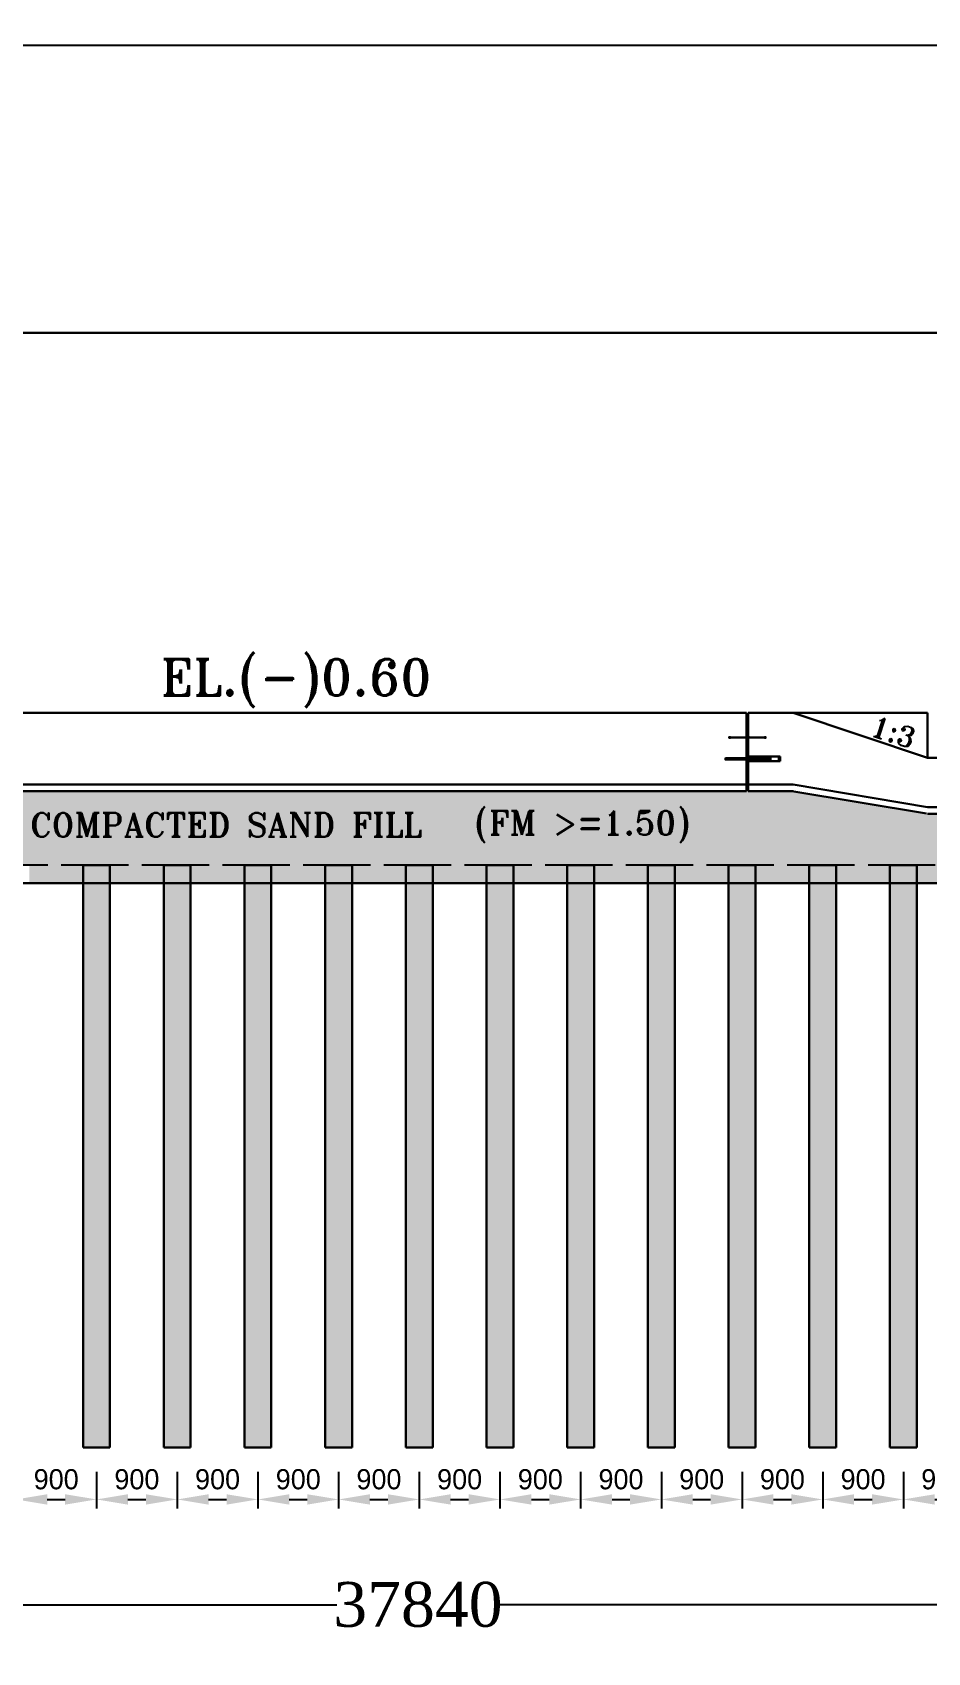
# Model space of a CAD drawing. Extents: x -1206532 to 786809, y -4288605 to 172932.
# Drawn here: x 467986 to 477971, y -4233488 to -4215402 of the extents above; entities that cross this region are included whole.
import ezdxf

# ---------------------------------------------------------------- set-up
doc = ezdxf.new("R2010")
doc.units = 0
doc.header["$LTSCALE"] = 300
doc.header["$MEASUREMENT"] = 0
doc.linetypes.add('DASHED', pattern=[0.75, 0.5, -0.25])
doc.layers.get('0').update_dxf_attribs({"linetype": 'CONTINUOUS'})
doc.layers.get('DEFPOINTS').update_dxf_attribs({"linetype": 'CONTINUOUS'})
doc.layers.add('LINE', color=7, linetype='CONTINUOUS')
doc.layers.add('Other line', color=7, linetype='CONTINUOUS', lineweight=15)
doc.layers.add('Text 20', color=7, linetype='CONTINUOUS', lineweight=15)
doc.styles.add('BIG', font='ROMANT.SHX')
doc.dimstyles.new('3', dxfattribs={"dimtxt": 225, "dimasz": 350, "dimexe": 100, "dimexo": 25, "dimgap": 9, "dimtad": 0, "dimdec": 0, "dimzin": 0, "dimdsep": 46, "dimtxsty": 'Standard', "dimcen": 0, "dimclrd": 5, "dimclre": 6, "dimclrt": 1, "dimadec": 0, "dimazin": 0, "dimtfac": 1, "dimtdec": 0, "dimtofl": 0, "dimtmove": 2, "dimatfit": 3, "dimfxl": 1, "dimtolj": 1, "dimtzin": 0, "dimarcsym": 0})
pattern_1 = [(37.5, (-194796.67, -1238010.54), (-4.724502, 144.5117827), [0, -114, 0, -127.5, 0, -121.875]), (7.5, (-194796.67, -1238010.54), (132.733253, 211.660955), [0, -61.5, 0, -102.75, 0, -39.375]), (327.5, (-194888.92, -1238010.54), (233.5606396, 0.424429), [0, -37.5, 0, -135, 0, -176.25]), (317.5, (-194888.92, -1238010.54), (225.459495, 65.825667), [0, -18.75, 0, -88.5, 0, -101.25])]
pattern_2 = [(37.5, (-193896.67, -1238010.54), (-4.724502, 144.5117827), [0, -114, 0, -127.5, 0, -121.875]), (7.5, (-193896.67, -1238010.54), (132.733253, 211.660955), [0, -61.5, 0, -102.75, 0, -39.375]), (327.5, (-193988.92, -1238010.54), (233.5606396, 0.424429), [0, -37.5, 0, -135, 0, -176.25]), (317.5, (-193988.92, -1238010.54), (225.459495, 65.825667), [0, -18.75, 0, -88.5, 0, -101.25])]
pattern_3 = [(37.5, (-192996.67, -1238010.54), (-4.724502, 144.5117827), [0, -114, 0, -127.5, 0, -121.875]), (7.5, (-192996.67, -1238010.54), (132.733253, 211.660955), [0, -61.5, 0, -102.75, 0, -39.375]), (327.5, (-193088.92, -1238010.54), (233.5606396, 0.424429), [0, -37.5, 0, -135, 0, -176.25]), (317.5, (-193088.92, -1238010.54), (225.459495, 65.825667), [0, -18.75, 0, -88.5, 0, -101.25])]
pattern_4 = [(37.5, (-192096.67, -1238010.54), (-4.724502, 144.5117827), [0, -114, 0, -127.5, 0, -121.875]), (7.5, (-192096.67, -1238010.54), (132.733253, 211.660955), [0, -61.5, 0, -102.75, 0, -39.375]), (327.5, (-192188.92, -1238010.54), (233.5606396, 0.424429), [0, -37.5, 0, -135, 0, -176.25]), (317.5, (-192188.92, -1238010.54), (225.459495, 65.825667), [0, -18.75, 0, -88.5, 0, -101.25])]
pattern_5 = [(37.5, (-191196.67, -1238010.54), (-4.724502, 144.5117827), [0, -114, 0, -127.5, 0, -121.875]), (7.5, (-191196.67, -1238010.54), (132.733253, 211.660955), [0, -61.5, 0, -102.75, 0, -39.375]), (327.5, (-191288.92, -1238010.54), (233.5606396, 0.424429), [0, -37.5, 0, -135, 0, -176.25]), (317.5, (-191288.92, -1238010.54), (225.459495, 65.825667), [0, -18.75, 0, -88.5, 0, -101.25])]
pattern_6 = [(37.5, (-188496.67, -1238010.54), (-4.724502, 144.5117827), [0, -114, 0, -127.5, 0, -121.875]), (7.5, (-188496.67, -1238010.54), (132.733253, 211.660955), [0, -61.5, 0, -102.75, 0, -39.375]), (327.5, (-188588.92, -1238010.54), (233.5606396, 0.424429), [0, -37.5, 0, -135, 0, -176.25]), (317.5, (-188588.92, -1238010.54), (225.459495, 65.825667), [0, -18.75, 0, -88.5, 0, -101.25])]
pattern_7 = [(37.5, (-187596.67, -1238010.54), (-4.724502, 144.5117827), [0, -114, 0, -127.5, 0, -121.875]), (7.5, (-187596.67, -1238010.54), (132.733253, 211.660955), [0, -61.5, 0, -102.75, 0, -39.375]), (327.5, (-187688.92, -1238010.54), (233.5606396, 0.424429), [0, -37.5, 0, -135, 0, -176.25]), (317.5, (-187688.92, -1238010.54), (225.459495, 65.825667), [0, -18.75, 0, -88.5, 0, -101.25])]
pattern_8 = [(37.5, (-186696.67, -1238010.54), (-4.724502, 144.5117827), [0, -114, 0, -127.5, 0, -121.875]), (7.5, (-186696.67, -1238010.54), (132.733253, 211.660955), [0, -61.5, 0, -102.75, 0, -39.375]), (327.5, (-186788.92, -1238010.54), (233.5606396, 0.424429), [0, -37.5, 0, -135, 0, -176.25]), (317.5, (-186788.92, -1238010.54), (225.459495, 65.825667), [0, -18.75, 0, -88.5, 0, -101.25])]
pattern_9 = [(37.5, (-185796.67, -1238010.54), (-4.724502, 144.5117827), [0, -114, 0, -127.5, 0, -121.875]), (7.5, (-185796.67, -1238010.54), (132.733253, 211.660955), [0, -61.5, 0, -102.75, 0, -39.375]), (327.5, (-185888.92, -1238010.54), (233.5606396, 0.424429), [0, -37.5, 0, -135, 0, -176.25]), (317.5, (-185888.92, -1238010.54), (225.459495, 65.825667), [0, -18.75, 0, -88.5, 0, -101.25])]
pattern_10 = [(37.5, (-190296.67, -1238010.54), (-4.724502, 144.5117827), [0, -114, 0, -127.5, 0, -121.875]), (7.5, (-190296.67, -1238010.54), (132.733253, 211.660955), [0, -61.5, 0, -102.75, 0, -39.375]), (327.5, (-190388.92, -1238010.54), (233.5606396, 0.424429), [0, -37.5, 0, -135, 0, -176.25]), (317.5, (-190388.92, -1238010.54), (225.459495, 65.825667), [0, -18.75, 0, -88.5, 0, -101.25])]
pattern_11 = [(37.5, (-147595.84, 279.79), (-9.449004, 289.023565), [0, -228, 0, -255, 0, -243.75]), (7.5, (-147595.84, 279.8), (265.466506, 423.32191), [0, -123, 0, -205.5, 0, -78.75]), (327.5, (-147780.34, 279.79), (467.12128, 0.848858), [0, -75, 0, -270, 0, -352.5]), (317.5, (-147780.34, 279.8), (450.91899, 131.651335), [0, -37.5, 0, -177, 0, -202.5])]

# ---------------------------------------------------------------- blocks, each defined once
blk = doc.blocks.new('*D510')
at = {"layer": 'DEFPOINTS', "color": 0, "lineweight": 30}
for p in [(500651, -4215549), (417919, -4218757), (500651, -4218757)]:
    blk.add_point(p, dxfattribs=at)
at = {"layer": 'LINE', "color": 6, "lineweight": -2}
for p, q in [((417919, -4218732), (417919, -4215449)), ((500651, -4218732), (500651, -4215449))]:
    blk.add_line(p, q, dxfattribs=at)
at = {"layer": 'LINE', "color": 5, "lineweight": -2}
for p, q in [((418269, -4215549), (458751, -4215549)), ((500301, -4215549), (459819, -4215549))]:
    blk.add_line(p, q, dxfattribs=at)
at = {"layer": 'LINE', "color": 5, "lineweight": 30}
for points in [[(418269, -4215491), (418269, -4215608), (417919, -4215549)], [(500301, -4215491), (500301, -4215608), (500651, -4215549)]]:
    blk.add_solid(points, dxfattribs=at)
at = {"layer": 'LINE', "color": 1, "lineweight": 30, "insert": (459285, -4215549), "char_height": 225, "attachment_point": 5}
blk.add_mtext('\\A1;82732', dxfattribs=at)
blk = doc.blocks.new('*D665')
at = {"layer": 'DEFPOINTS', "color": 0, "lineweight": 30}
for p in [(467801, -4231445), (468701, -4231445), (468701, -4231778)]:
    blk.add_point(p, dxfattribs=at)
at = {"layer": 'Other line', "color": 0, "linetype": 'ByBlock', "lineweight": -2}
for p, q in [((467801, -4231470), (467801, -4231878)), ((468701, -4231470), (468701, -4231878))]:
    blk.add_line(p, q, dxfattribs=at)
at = {"layer": 'Other line', "linetype": 'ByBlock', "lineweight": -2}
blk.add_line((468151, -4231778), (468351, -4231778), dxfattribs=at)
at = {"layer": 'Other line', "lineweight": 30}
for points in [[(468151, -4231720), (468151, -4231836), (467801, -4231778)], [(468351, -4231720), (468351, -4231836), (468701, -4231778)]]:
    blk.add_solid(points, dxfattribs=at)
at = {"layer": 'Other line', "color": 0, "lineweight": 30, "insert": (468251, -4231554), "char_height": 225, "attachment_point": 5}
blk.add_mtext('\\A1;900', dxfattribs=at)
blk = doc.blocks.new('*D666')
at = {"layer": 'DEFPOINTS', "color": 0, "lineweight": 30}
for p in [(468701, -4231445), (469601, -4231445), (469601, -4231778)]:
    blk.add_point(p, dxfattribs=at)
at = {"layer": 'Other line', "color": 0, "linetype": 'ByBlock', "lineweight": -2}
for p, q in [((468701, -4231470), (468701, -4231878)), ((469601, -4231470), (469601, -4231878))]:
    blk.add_line(p, q, dxfattribs=at)
at = {"layer": 'Other line', "linetype": 'ByBlock', "lineweight": -2}
blk.add_line((469051, -4231778), (469251, -4231778), dxfattribs=at)
at = {"layer": 'Other line', "lineweight": 30}
for points in [[(469051, -4231720), (469051, -4231836), (468701, -4231778)], [(469251, -4231720), (469251, -4231836), (469601, -4231778)]]:
    blk.add_solid(points, dxfattribs=at)
at = {"layer": 'Other line', "color": 0, "lineweight": 30, "insert": (469151, -4231554), "char_height": 225, "attachment_point": 5}
blk.add_mtext('\\A1;900', dxfattribs=at)
blk = doc.blocks.new('*D667')
at = {"layer": 'DEFPOINTS', "color": 0, "lineweight": 30}
for p in [(469601, -4231445), (470501, -4231445), (470501, -4231778)]:
    blk.add_point(p, dxfattribs=at)
at = {"layer": 'Other line', "color": 0, "linetype": 'ByBlock', "lineweight": -2}
for p, q in [((469601, -4231470), (469601, -4231878)), ((470501, -4231470), (470501, -4231878))]:
    blk.add_line(p, q, dxfattribs=at)
at = {"layer": 'Other line', "linetype": 'ByBlock', "lineweight": -2}
blk.add_line((469951, -4231778), (470151, -4231778), dxfattribs=at)
at = {"layer": 'Other line', "lineweight": 30}
for points in [[(469951, -4231720), (469951, -4231836), (469601, -4231778)], [(470151, -4231720), (470151, -4231836), (470501, -4231778)]]:
    blk.add_solid(points, dxfattribs=at)
at = {"layer": 'Other line', "color": 0, "lineweight": 30, "insert": (470051, -4231554), "char_height": 225, "attachment_point": 5}
blk.add_mtext('\\A1;900', dxfattribs=at)
blk = doc.blocks.new('*D668')
at = {"layer": 'DEFPOINTS', "color": 0, "lineweight": 30}
for p in [(470501, -4231445), (471401, -4231445), (471401, -4231778)]:
    blk.add_point(p, dxfattribs=at)
at = {"layer": 'Other line', "color": 0, "linetype": 'ByBlock', "lineweight": -2}
for p, q in [((470501, -4231470), (470501, -4231878)), ((471401, -4231470), (471401, -4231878))]:
    blk.add_line(p, q, dxfattribs=at)
at = {"layer": 'Other line', "linetype": 'ByBlock', "lineweight": -2}
blk.add_line((470851, -4231778), (471051, -4231778), dxfattribs=at)
at = {"layer": 'Other line', "lineweight": 30}
for points in [[(470851, -4231720), (470851, -4231836), (470501, -4231778)], [(471051, -4231720), (471051, -4231836), (471401, -4231778)]]:
    blk.add_solid(points, dxfattribs=at)
at = {"layer": 'Other line', "color": 0, "lineweight": 30, "insert": (470951, -4231554), "char_height": 225, "attachment_point": 5}
blk.add_mtext('\\A1;900', dxfattribs=at)
blk = doc.blocks.new('*D627')
at = {"layer": 'DEFPOINTS', "color": 0, "lineweight": 30}
for p in [(471401, -4231445), (472301, -4231445), (472301, -4231778)]:
    blk.add_point(p, dxfattribs=at)
at = {"layer": 'Other line', "color": 0, "linetype": 'ByBlock', "lineweight": -2}
for p, q in [((471401, -4231470), (471401, -4231878)), ((472301, -4231470), (472301, -4231878))]:
    blk.add_line(p, q, dxfattribs=at)
at = {"layer": 'Other line', "linetype": 'ByBlock', "lineweight": -2}
blk.add_line((471751, -4231778), (471951, -4231778), dxfattribs=at)
at = {"layer": 'Other line', "lineweight": 30}
for points in [[(471751, -4231720), (471751, -4231836), (471401, -4231778)], [(471951, -4231720), (471951, -4231836), (472301, -4231778)]]:
    blk.add_solid(points, dxfattribs=at)
at = {"layer": 'Other line', "color": 0, "lineweight": 30, "insert": (471851, -4231554), "char_height": 225, "attachment_point": 5}
blk.add_mtext('\\A1;900', dxfattribs=at)
blk = doc.blocks.new('*D628')
at = {"layer": 'DEFPOINTS', "color": 0, "lineweight": 30}
for p in [(472301, -4231445), (473201, -4231445), (473201, -4231778)]:
    blk.add_point(p, dxfattribs=at)
at = {"layer": 'Other line', "color": 0, "linetype": 'ByBlock', "lineweight": -2}
for p, q in [((472301, -4231470), (472301, -4231878)), ((473201, -4231470), (473201, -4231878))]:
    blk.add_line(p, q, dxfattribs=at)
at = {"layer": 'Other line', "linetype": 'ByBlock', "lineweight": -2}
blk.add_line((472651, -4231778), (472851, -4231778), dxfattribs=at)
at = {"layer": 'Other line', "lineweight": 30}
for points in [[(472651, -4231720), (472651, -4231836), (472301, -4231778)], [(472851, -4231720), (472851, -4231836), (473201, -4231778)]]:
    blk.add_solid(points, dxfattribs=at)
at = {"layer": 'Other line', "color": 0, "lineweight": 30, "insert": (472751, -4231554), "char_height": 225, "attachment_point": 5}
blk.add_mtext('\\A1;900', dxfattribs=at)
blk = doc.blocks.new('*D629')
at = {"layer": 'DEFPOINTS', "color": 0, "lineweight": 30}
for p in [(473201, -4231445), (474101, -4231445), (474101, -4231778)]:
    blk.add_point(p, dxfattribs=at)
at = {"layer": 'Other line', "color": 0, "linetype": 'ByBlock', "lineweight": -2}
for p, q in [((473201, -4231470), (473201, -4231878)), ((474101, -4231470), (474101, -4231878))]:
    blk.add_line(p, q, dxfattribs=at)
at = {"layer": 'Other line', "linetype": 'ByBlock', "lineweight": -2}
blk.add_line((473551, -4231778), (473751, -4231778), dxfattribs=at)
at = {"layer": 'Other line', "lineweight": 30}
for points in [[(473551, -4231720), (473551, -4231836), (473201, -4231778)], [(473751, -4231720), (473751, -4231836), (474101, -4231778)]]:
    blk.add_solid(points, dxfattribs=at)
at = {"layer": 'Other line', "color": 0, "lineweight": 30, "insert": (473651, -4231554), "char_height": 225, "attachment_point": 5}
blk.add_mtext('\\A1;900', dxfattribs=at)
blk = doc.blocks.new('*D630')
at = {"layer": 'DEFPOINTS', "color": 0, "lineweight": 30}
for p in [(474101, -4231445), (475001, -4231445), (475001, -4231778)]:
    blk.add_point(p, dxfattribs=at)
at = {"layer": 'Other line', "color": 0, "linetype": 'ByBlock', "lineweight": -2}
for p, q in [((474101, -4231470), (474101, -4231878)), ((475001, -4231470), (475001, -4231878))]:
    blk.add_line(p, q, dxfattribs=at)
at = {"layer": 'Other line', "linetype": 'ByBlock', "lineweight": -2}
blk.add_line((474451, -4231778), (474651, -4231778), dxfattribs=at)
at = {"layer": 'Other line', "lineweight": 30}
for points in [[(474451, -4231720), (474451, -4231836), (474101, -4231778)], [(474651, -4231720), (474651, -4231836), (475001, -4231778)]]:
    blk.add_solid(points, dxfattribs=at)
at = {"layer": 'Other line', "color": 0, "lineweight": 30, "insert": (474551, -4231554), "char_height": 225, "attachment_point": 5}
blk.add_mtext('\\A1;900', dxfattribs=at)
blk = doc.blocks.new('*D631')
at = {"layer": 'DEFPOINTS', "color": 0, "lineweight": 30}
for p in [(475001, -4231445), (475901, -4231445), (475901, -4231778)]:
    blk.add_point(p, dxfattribs=at)
at = {"layer": 'Other line', "color": 0, "linetype": 'ByBlock', "lineweight": -2}
for p, q in [((475001, -4231470), (475001, -4231878)), ((475901, -4231470), (475901, -4231878))]:
    blk.add_line(p, q, dxfattribs=at)
at = {"layer": 'Other line', "linetype": 'ByBlock', "lineweight": -2}
blk.add_line((475351, -4231778), (475551, -4231778), dxfattribs=at)
at = {"layer": 'Other line', "lineweight": 30}
for points in [[(475351, -4231720), (475351, -4231836), (475001, -4231778)], [(475551, -4231720), (475551, -4231836), (475901, -4231778)]]:
    blk.add_solid(points, dxfattribs=at)
at = {"layer": 'Other line', "color": 0, "lineweight": 30, "insert": (475451, -4231554), "char_height": 225, "attachment_point": 5}
blk.add_mtext('\\A1;900', dxfattribs=at)
blk = doc.blocks.new('*D632')
at = {"layer": 'DEFPOINTS', "color": 0, "lineweight": 30}
for p in [(475901, -4231445), (476801, -4231445), (476801, -4231778)]:
    blk.add_point(p, dxfattribs=at)
at = {"layer": 'Other line', "color": 0, "linetype": 'ByBlock', "lineweight": -2}
for p, q in [((475901, -4231470), (475901, -4231878)), ((476801, -4231470), (476801, -4231878))]:
    blk.add_line(p, q, dxfattribs=at)
at = {"layer": 'Other line', "linetype": 'ByBlock', "lineweight": -2}
blk.add_line((476251, -4231778), (476451, -4231778), dxfattribs=at)
at = {"layer": 'Other line', "lineweight": 30}
for points in [[(476251, -4231720), (476251, -4231836), (475901, -4231778)], [(476451, -4231720), (476451, -4231836), (476801, -4231778)]]:
    blk.add_solid(points, dxfattribs=at)
at = {"layer": 'Other line', "color": 0, "lineweight": 30, "insert": (476351, -4231554), "char_height": 225, "attachment_point": 5}
blk.add_mtext('\\A1;900', dxfattribs=at)
blk = doc.blocks.new('*D633')
at = {"layer": 'DEFPOINTS', "color": 0, "lineweight": 30}
for p in [(476801, -4231445), (477701, -4231445), (477701, -4231778)]:
    blk.add_point(p, dxfattribs=at)
at = {"layer": 'Other line', "color": 0, "linetype": 'ByBlock', "lineweight": -2}
for p, q in [((476801, -4231470), (476801, -4231878)), ((477701, -4231470), (477701, -4231878))]:
    blk.add_line(p, q, dxfattribs=at)
at = {"layer": 'Other line', "linetype": 'ByBlock', "lineweight": -2}
blk.add_line((477151, -4231778), (477351, -4231778), dxfattribs=at)
at = {"layer": 'Other line', "lineweight": 30}
for points in [[(477151, -4231720), (477151, -4231836), (476801, -4231778)], [(477351, -4231720), (477351, -4231836), (477701, -4231778)]]:
    blk.add_solid(points, dxfattribs=at)
at = {"layer": 'Other line', "color": 0, "lineweight": 30, "insert": (477251, -4231554), "char_height": 225, "attachment_point": 5}
blk.add_mtext('\\A1;900', dxfattribs=at)
blk = doc.blocks.new('*D634')
at = {"layer": 'DEFPOINTS', "color": 0, "lineweight": 30}
for p in [(477701, -4231445), (478601, -4231445), (478601, -4231778)]:
    blk.add_point(p, dxfattribs=at)
at = {"layer": 'Other line', "color": 0, "linetype": 'ByBlock', "lineweight": -2}
for p, q in [((477701, -4231470), (477701, -4231878)), ((478601, -4231470), (478601, -4231878))]:
    blk.add_line(p, q, dxfattribs=at)
at = {"layer": 'Other line', "linetype": 'ByBlock', "lineweight": -2}
blk.add_line((478051, -4231778), (478251, -4231778), dxfattribs=at)
at = {"layer": 'Other line', "lineweight": 30}
for points in [[(478051, -4231720), (478051, -4231836), (477701, -4231778)], [(478251, -4231720), (478251, -4231836), (478601, -4231778)]]:
    blk.add_solid(points, dxfattribs=at)
at = {"layer": 'Other line', "color": 0, "lineweight": 30, "insert": (478151, -4231554), "char_height": 225, "attachment_point": 5}
blk.add_mtext('\\A1;900', dxfattribs=at)
blk = doc.blocks.new('*D625')
at = {"layer": 'DEFPOINTS', "color": 0, "lineweight": 30}
for p in [(453331, -4224423), (491241, -4224423), (491241, -4232953)]:
    blk.add_point(p, dxfattribs=at)
at = {"layer": 'Other line', "color": 0, "linetype": 'ByBlock', "lineweight": -2}
for p, q in [((453331, -4232253), (453331, -4233053)), ((491241, -4232253), (491241, -4233053))]:
    blk.add_line(p, q, dxfattribs=at)
at = {"layer": 'Other line', "linetype": 'ByBlock', "lineweight": -2}
for p, q in [((453681, -4232953), (471382, -4232953)), ((490891, -4232953), (473190, -4232953))]:
    blk.add_line(p, q, dxfattribs=at)
at = {"layer": 'Other line', "lineweight": 30}
for points in [[(453681, -4232895), (453681, -4233011), (453331, -4232953)], [(490891, -4232895), (490891, -4233011), (491241, -4232953)]]:
    blk.add_solid(points, dxfattribs=at)
at = {"layer": 'Other line', "color": 0, "lineweight": 30, "insert": (472286, -4232953), "char_height": 500, "attachment_point": 5}
blk.add_mtext('\\A1;{\\fTimes New Roman|b0|i0|c0|p18;37840}', dxfattribs=at)

msp = doc.modelspace()

# ---------------------------------------------------------------- hatches: boundary and pattern name
at = {"layer": 'LINE'}
h = msp.add_hatch(dxfattribs=at)
h.set_pattern_fill('DOTS', color=256, scale=52.646614, style=0)
h.set_pattern_definition([(7e-15, (374235.6025, -4151046.1237), (1.6452067, 3.2904134), [0, -3.2904134])])
h.paths.add_polyline_path([(476218.347, -4223495.799), (476146.38, -4223495.799), (476146.38, -4223501.4), (476196.718, -4223501.4), (476196.718, -4223523.388), (476146.38, -4223523.388), (476146.38, -4223529.081), (476218.347, -4223529.081)])
at = {"layer": 'Other line', "lineweight": 30}
h = msp.add_hatch(dxfattribs=at)
h.set_pattern_fill('AR-SAND', color=0, scale=150, style=0)
h.set_pattern_definition(pattern_11)
h.paths.add_polyline_path([(488239.559, -4224123.492), (477964.417, -4224123.492), (476464.417, -4223873.492), (475970.625, -4223873.492), (475970.625, -4223523.388), (475950.625, -4223523.388), (475950.625, -4223873.492), (466850.625, -4223873.492), (466850.625, -4223798.492), (466830.625, -4223798.492), (466830.625, -4223873.492), (466336.832, -4223873.492), (464836.832, -4224123.492), (454561.691, -4224123.492), (454261.691, -4224423.492), (453785.9, -4224423.492), (453785.9, -4224698.492), (489015.35, -4224698.492), (489015.35, -4224423.492), (488539.559, -4224423.492)])
h = msp.add_hatch(dxfattribs=at)
h.set_pattern_fill('AR-SAND', color=0, scale=150, style=0)
h.set_pattern_definition(pattern_11)
h.paths.add_polyline_path([(457750.625, -4224698.492), (457150.625, -4224698.492), (457150.625, -4224898.492), (457750.625, -4224898.492)])
h.paths.add_polyline_path([(458650.625, -4224698.492), (458050.625, -4224698.492), (458050.625, -4224898.492), (458650.625, -4224898.492)])
h.paths.add_polyline_path([(459550.625, -4224698.492), (458950.625, -4224698.492), (458950.625, -4224898.492), (459550.625, -4224898.492)])
h.paths.add_polyline_path([(460450.625, -4224698.492), (459850.625, -4224698.492), (459850.625, -4224898.492), (460450.625, -4224898.492)])
h.paths.add_polyline_path([(461350.625, -4224698.492), (460750.625, -4224698.492), (460750.625, -4224898.492), (461350.625, -4224898.492)])
h.paths.add_polyline_path([(462250.625, -4224698.492), (461650.625, -4224698.492), (461650.625, -4224898.492), (462250.625, -4224898.492)])
h.paths.add_polyline_path([(463150.625, -4224698.492), (462550.625, -4224698.492), (462550.625, -4224898.492), (463150.625, -4224898.492)])
h.paths.add_polyline_path([(464050.625, -4224698.492), (463450.625, -4224698.492), (463450.625, -4224898.492), (464050.625, -4224898.492)])
h.paths.add_polyline_path([(464950.625, -4224698.492), (464350.625, -4224698.492), (464350.625, -4224898.492), (464950.625, -4224898.492)])
h.paths.add_polyline_path([(465850.625, -4224698.492), (465250.625, -4224698.492), (465250.625, -4224898.492), (465850.625, -4224898.492)])
h.paths.add_polyline_path([(466750.625, -4224698.492), (466150.625, -4224698.492), (466150.625, -4224898.492), (466750.625, -4224898.492)])
h.paths.add_polyline_path([(467650.625, -4224698.492), (467050.625, -4224698.492), (467050.625, -4224898.492), (467650.625, -4224898.492)])
h.paths.add_polyline_path([(468550.625, -4224698.492), (467950.625, -4224698.492), (467950.625, -4224898.492), (468550.625, -4224898.492)])
h.paths.add_polyline_path([(469450.625, -4224698.492), (468850.625, -4224698.492), (468850.625, -4224898.492), (469450.625, -4224898.492)])
h.paths.add_polyline_path([(470350.625, -4224698.492), (469750.625, -4224698.492), (469750.625, -4224898.492), (470350.625, -4224898.492)])
h.paths.add_polyline_path([(471250.625, -4224698.492), (470650.625, -4224698.492), (470650.625, -4224898.492), (471250.625, -4224898.492)])
h.paths.add_polyline_path([(472150.625, -4224698.492), (471550.625, -4224698.492), (471550.625, -4224898.492), (472150.625, -4224898.492)])
h = msp.add_hatch(dxfattribs=at)
h.set_pattern_fill('AR-SAND', color=0, scale=75, style=0)
h.set_pattern_definition(pattern_1)
h.paths.add_polyline_path([(468550.625, -4231198.492), (468850.625, -4231198.492), (468850.625, -4224698.492), (468550.625, -4224698.492)])
h = msp.add_hatch(dxfattribs=at)
h.set_pattern_fill('AR-SAND', color=0, scale=75, style=0)
h.set_pattern_definition(pattern_1)
h.paths.add_polyline_path([(468550.625, -4231198.492), (468850.625, -4231198.492), (468850.625, -4224698.492), (468550.625, -4224698.492)])
h = msp.add_hatch(dxfattribs=at)
h.set_pattern_fill('AR-SAND', color=0, scale=75, style=0)
h.set_pattern_definition(pattern_2)
h.paths.add_polyline_path([(469450.625, -4231198.492), (469750.625, -4231198.492), (469750.625, -4224698.492), (469450.625, -4224698.492)])
h = msp.add_hatch(dxfattribs=at)
h.set_pattern_fill('AR-SAND', color=0, scale=75, style=0)
h.set_pattern_definition(pattern_2)
h.paths.add_polyline_path([(469450.625, -4231198.492), (469750.625, -4231198.492), (469750.625, -4224698.492), (469450.625, -4224698.492)])
h = msp.add_hatch(dxfattribs=at)
h.set_pattern_fill('AR-SAND', color=0, scale=75, style=0)
h.set_pattern_definition(pattern_3)
h.paths.add_polyline_path([(470350.625, -4231198.492), (470650.625, -4231198.492), (470650.625, -4224698.492), (470350.625, -4224698.492)])
h = msp.add_hatch(dxfattribs=at)
h.set_pattern_fill('AR-SAND', color=0, scale=75, style=0)
h.set_pattern_definition(pattern_3)
h.paths.add_polyline_path([(470350.625, -4231198.492), (470650.625, -4231198.492), (470650.625, -4224698.492), (470350.625, -4224698.492)])
h = msp.add_hatch(dxfattribs=at)
h.set_pattern_fill('AR-SAND', color=0, scale=75, style=0)
h.set_pattern_definition(pattern_4)
h.paths.add_polyline_path([(471250.625, -4231198.492), (471550.625, -4231198.492), (471550.625, -4224698.492), (471250.625, -4224698.492)])
h = msp.add_hatch(dxfattribs=at)
h.set_pattern_fill('AR-SAND', color=0, scale=75, style=0)
h.set_pattern_definition(pattern_4)
h.paths.add_polyline_path([(471250.625, -4231198.492), (471550.625, -4231198.492), (471550.625, -4224698.492), (471250.625, -4224698.492)])
h = msp.add_hatch(dxfattribs=at)
h.set_pattern_fill('AR-SAND', color=0, scale=75, style=0)
h.set_pattern_definition(pattern_5)
h.paths.add_polyline_path([(472150.625, -4231198.492), (472450.625, -4231198.492), (472450.625, -4224698.492), (472150.625, -4224698.492)])
h = msp.add_hatch(dxfattribs=at)
h.set_pattern_fill('AR-SAND', color=0, scale=75, style=0)
h.set_pattern_definition(pattern_5)
h.paths.add_polyline_path([(472150.625, -4231198.492), (472450.625, -4231198.492), (472450.625, -4224698.492), (472150.625, -4224698.492)])
h = msp.add_hatch(dxfattribs=at)
h.set_pattern_fill('AR-SAND', color=0, scale=150, style=0)
h.set_pattern_definition(pattern_11)
h.paths.add_polyline_path([(473050.625, -4224698.492), (472450.625, -4224698.492), (472450.625, -4224898.492), (473050.625, -4224898.492)])
h.paths.add_polyline_path([(473950.625, -4224698.492), (473350.625, -4224698.492), (473350.625, -4224898.492), (473950.625, -4224898.492)])
h.paths.add_polyline_path([(474850.625, -4224698.492), (474250.625, -4224698.492), (474250.625, -4224898.492), (474850.625, -4224898.492)])
h.paths.add_polyline_path([(475750.625, -4224698.492), (475150.625, -4224698.492), (475150.625, -4224898.492), (475750.625, -4224898.492)])
h.paths.add_polyline_path([(476650.625, -4224698.492), (476050.625, -4224698.492), (476050.625, -4224898.492), (476650.625, -4224898.492)])
h.paths.add_polyline_path([(477550.625, -4224698.492), (476950.625, -4224698.492), (476950.625, -4224898.492), (477550.625, -4224898.492)])
h.paths.add_polyline_path([(478450.625, -4224698.492), (477850.625, -4224698.492), (477850.625, -4224898.492), (478450.625, -4224898.492)])
h.paths.add_polyline_path([(479350.625, -4224698.492), (478750.625, -4224698.492), (478750.625, -4224898.492), (479350.625, -4224898.492)])
h.paths.add_polyline_path([(480250.625, -4224698.492), (479650.625, -4224698.492), (479650.625, -4224898.492), (480250.625, -4224898.492)])
h.paths.add_polyline_path([(481150.625, -4224698.492), (480550.625, -4224698.492), (480550.625, -4224898.492), (481150.625, -4224898.492)])
h.paths.add_polyline_path([(482050.625, -4224698.492), (481450.625, -4224698.492), (481450.625, -4224898.492), (482050.625, -4224898.492)])
h.paths.add_polyline_path([(482950.625, -4224698.492), (482350.625, -4224698.492), (482350.625, -4224898.492), (482950.625, -4224898.492)])
h.paths.add_polyline_path([(483850.625, -4224698.492), (483250.625, -4224698.492), (483250.625, -4224898.492), (483850.625, -4224898.492)])
h.paths.add_polyline_path([(484750.625, -4224698.492), (484150.625, -4224698.492), (484150.625, -4224898.492), (484750.625, -4224898.492)])
h.paths.add_polyline_path([(485650.625, -4224698.492), (485050.625, -4224698.492), (485050.625, -4224898.492), (485650.625, -4224898.492)])
h.paths.add_polyline_path([(486550.625, -4224698.492), (485950.625, -4224698.492), (485950.625, -4224898.492), (486550.625, -4224898.492)])
h.paths.add_polyline_path([(487450.625, -4224698.492), (486850.625, -4224698.492), (486850.625, -4224898.492), (487450.625, -4224898.492)])
h.paths.add_polyline_path([(488350.625, -4224698.492), (487750.625, -4224698.492), (487750.625, -4224898.492), (488350.625, -4224898.492)])
h.paths.add_polyline_path([(489015.35, -4224698.492), (488650.625, -4224698.492), (488650.625, -4224898.492), (489015.35, -4224898.492)])
h = msp.add_hatch(dxfattribs=at)
h.set_pattern_fill('AR-SAND', color=0, scale=75, style=0)
h.set_pattern_definition(pattern_10)
h.paths.add_polyline_path([(473050.625, -4231198.492), (473350.625, -4231198.492), (473350.625, -4224698.492), (473050.625, -4224698.492)])
h = msp.add_hatch(dxfattribs=at)
h.set_pattern_fill('AR-SAND', color=0, scale=75, style=0)
h.set_pattern_definition(pattern_10)
h.paths.add_polyline_path([(473050.625, -4231198.492), (473350.625, -4231198.492), (473350.625, -4224698.492), (473050.625, -4224698.492)])
h = msp.add_hatch(dxfattribs=at)
h.set_pattern_fill('AR-SAND', color=0, scale=75, style=0)
h.set_pattern_definition([(37.5, (-189396.67, -1238010.54), (-4.724502, 144.5117827), [0, -114, 0, -127.5, 0, -121.875]), (7.5, (-189396.67, -1238010.54), (132.733253, 211.660955), [0, -61.5, 0, -102.75, 0, -39.375]), (327.5, (-189488.92, -1238010.54), (233.5606396, 0.424429), [0, -37.5, 0, -135, 0, -176.25]), (317.5, (-189488.92, -1238010.54), (225.459495, 65.825667), [0, -18.75, 0, -88.5, 0, -101.25])])
h.paths.add_polyline_path([(473950.625, -4231198.492), (474250.625, -4231198.492), (474250.625, -4224698.492), (473950.625, -4224698.492)])
h = msp.add_hatch(dxfattribs=at)
h.set_pattern_fill('AR-SAND', color=0, scale=75, style=0)
h.set_pattern_definition(pattern_6)
h.paths.add_polyline_path([(474850.625, -4231198.492), (475150.625, -4231198.492), (475150.625, -4224698.492), (474850.625, -4224698.492)])
h = msp.add_hatch(dxfattribs=at)
h.set_pattern_fill('AR-SAND', color=0, scale=75, style=0)
h.set_pattern_definition(pattern_6)
h.paths.add_polyline_path([(474850.625, -4231198.492), (475150.625, -4231198.492), (475150.625, -4224698.492), (474850.625, -4224698.492)])
h = msp.add_hatch(dxfattribs=at)
h.set_pattern_fill('AR-SAND', color=0, scale=75, style=0)
h.set_pattern_definition(pattern_7)
h.paths.add_polyline_path([(475750.625, -4231198.492), (476050.625, -4231198.492), (476050.625, -4224698.492), (475750.625, -4224698.492)])
h = msp.add_hatch(dxfattribs=at)
h.set_pattern_fill('AR-SAND', color=0, scale=75, style=0)
h.set_pattern_definition(pattern_7)
h.paths.add_polyline_path([(475750.625, -4231198.492), (476050.625, -4231198.492), (476050.625, -4224698.492), (475750.625, -4224698.492)])
h = msp.add_hatch(dxfattribs=at)
h.set_pattern_fill('AR-SAND', color=0, scale=75, style=0)
h.set_pattern_definition(pattern_8)
h.paths.add_polyline_path([(476650.625, -4231198.492), (476950.625, -4231198.492), (476950.625, -4224698.492), (476650.625, -4224698.492)])
h = msp.add_hatch(dxfattribs=at)
h.set_pattern_fill('AR-SAND', color=0, scale=75, style=0)
h.set_pattern_definition(pattern_8)
h.paths.add_polyline_path([(476650.625, -4231198.492), (476950.625, -4231198.492), (476950.625, -4224698.492), (476650.625, -4224698.492)])
h = msp.add_hatch(dxfattribs=at)
h.set_pattern_fill('AR-SAND', color=0, scale=75, style=0)
h.set_pattern_definition(pattern_9)
h.paths.add_polyline_path([(477550.625, -4231198.492), (477850.625, -4231198.492), (477850.625, -4224698.492), (477550.625, -4224698.492)])
h = msp.add_hatch(dxfattribs=at)
h.set_pattern_fill('AR-SAND', color=0, scale=75, style=0)
h.set_pattern_definition(pattern_9)
h.paths.add_polyline_path([(477550.625, -4231198.492), (477850.625, -4231198.492), (477850.625, -4224698.492), (477550.625, -4224698.492)])

# ---------------------------------------------------------------- linework, layer by layer
at = {"linetype": 'ByBlock', "lineweight": 30}
msp.add_lwpolyline([(417918.972, -4277260.338), (417918.972, -4218757.224), (500650.648, -4218757.224), (500650.648, -4277260.338), (417918.972, -4277260.338)], close=True, dxfattribs=at)
at = {"layer": 'LINE', "lineweight": 30}
for p, q in [((476219.783, -4223484.741), (475970.647, -4223484.741)), ((476219.783, -4223536.962), (475970.647, -4223536.962)), ((476219.783, -4223484.741), (476326.844, -4223484.741)), ((476326.844, -4223536.962), (476219.783, -4223536.962)), ((476311.296, -4223484.741), (476311.296, -4223536.962)), ((476326.844, -4223484.741), (476326.844, -4223536.962))]:
    msp.add_line(p, q, dxfattribs=at)
at = {"layer": 'LINE', "linetype": 'DASHED', "ltscale": 2}
msp.add_line((492906.183, -4224698.492), (451714.909, -4224698.492), dxfattribs=at)
at = {"layer": 'LINE'}
for points, const_width in [([(475754.759, -4223272.414, 1), (475772.759, -4223272.414, 1)], 18), ([(475947.869, -4223272.414, 1), (475975.229, -4223272.414, 1)], 27.36), ([(476150.34, -4223272.414, 1), (476168.34, -4223272.414, 1)], 18)]:
    msp.add_lwpolyline(points, format="xyb", close=True, dxfattribs=dict(at, const_width=const_width))
at = {"layer": 'LINE', "const_width": 23.04}
msp.add_lwpolyline([(475774.25, -4223272.711), (475961.45, -4223272.711), (476148.65, -4223272.711)], dxfattribs=at)
at = {"layer": 'LINE'}
for points in [[(475715.224, -4223501.4), (476196.718, -4223501.4), (476196.718, -4223523.388), (475715.224, -4223523.388)], [(476218.347, -4223529.081), (476146.38, -4223529.081), (476146.38, -4223495.799), (476218.347, -4223495.799)]]:
    msp.add_lwpolyline(points, close=True, dxfattribs=at)
at = {"layer": 'Other line', "color": 0, "lineweight": 30}
for p, q in [((466850.625, -4222998.492), (475950.625, -4222998.492)), ((475950.625, -4223873.492), (475950.625, -4222998.492)), ((475970.625, -4223873.492), (475970.625, -4222998.492)), ((475970.625, -4222998.492), (476470.625, -4222998.492)), ((476470.625, -4222998.492), (477970.625, -4222998.492)), ((477970.625, -4223498.492), (476470.625, -4222998.492)), ((476470.625, -4222998.492), (477970.625, -4222998.492)), ((477970.625, -4222998.492), (477970.625, -4223498.492)), ((477970.625, -4223498.492), (491594.308, -4223498.492)), ((475950.625, -4223798.492), (466850.625, -4223798.492)), ((475950.625, -4223873.492), (466850.625, -4223873.492)), ((475970.625, -4223798.492), (476470.625, -4223798.492)), ((475970.625, -4223873.492), (476470.625, -4223873.492)), ((476458.295, -4223872.472), (477958.295, -4224122.472)), ((476470.625, -4223798.492), (477970.625, -4224048.492)), ((490041.172, -4224048.492), (477970.625, -4224048.492)), ((490010.106, -4224123.492), (477970.625, -4224123.492)), ((468550.625, -4224698.492), (468850.625, -4224698.492)), ((468550.625, -4231198.492), (468550.625, -4224698.492)), ((468550.625, -4224698.492), (468850.625, -4224698.492)), ((468550.625, -4231198.492), (468550.625, -4224698.492)), ((468850.625, -4224698.492), (468850.625, -4231198.492)), ((468850.625, -4224698.492), (468850.625, -4231198.492)), ((469450.625, -4224698.492), (469750.625, -4224698.492)), ((469450.625, -4231198.492), (469450.625, -4224698.492)), ((469450.625, -4224698.492), (469750.625, -4224698.492)), ((469450.625, -4231198.492), (469450.625, -4224698.492)), ((469750.625, -4224698.492), (469750.625, -4231198.492)), ((469750.625, -4224698.492), (469750.625, -4231198.492)), ((470350.625, -4224698.492), (470650.625, -4224698.492)), ((470350.625, -4231198.492), (470350.625, -4224698.492)), ((470350.625, -4224698.492), (470650.625, -4224698.492)), ((470350.625, -4231198.492), (470350.625, -4224698.492)), ((470650.625, -4224698.492), (470650.625, -4231198.492)), ((470650.625, -4224698.492), (470650.625, -4231198.492)), ((471250.625, -4224698.492), (471550.625, -4224698.492)), ((471250.625, -4231198.492), (471250.625, -4224698.492)), ((471250.625, -4224698.492), (471550.625, -4224698.492)), ((471250.625, -4231198.492), (471250.625, -4224698.492)), ((471550.625, -4224698.492), (471550.625, -4231198.492)), ((471550.625, -4224698.492), (471550.625, -4231198.492)), ((472150.625, -4224698.492), (472450.625, -4224698.492)), ((472150.625, -4231198.492), (472150.625, -4224698.492)), ((472150.625, -4224698.492), (472450.625, -4224698.492)), ((472150.625, -4231198.492), (472150.625, -4224698.492)), ((472450.625, -4224698.492), (472450.625, -4231198.492)), ((472450.625, -4224698.492), (472450.625, -4231198.492)), ((473050.625, -4224698.492), (473350.625, -4224698.492)), ((473050.625, -4231198.492), (473050.625, -4224698.492)), ((473050.625, -4224698.492), (473350.625, -4224698.492)), ((473050.625, -4231198.492), (473050.625, -4224698.492)), ((473350.625, -4224698.492), (473350.625, -4231198.492)), ((473350.625, -4224698.492), (473350.625, -4231198.492)), ((473950.625, -4224698.492), (474250.625, -4224698.492)), ((473950.625, -4231198.492), (473950.625, -4224698.492)), ((474250.625, -4224698.492), (474250.625, -4231198.492)), ((474850.625, -4224698.492), (475150.625, -4224698.492)), ((474850.625, -4231198.492), (474850.625, -4224698.492)), ((474850.625, -4224698.492), (475150.625, -4224698.492)), ((474850.625, -4231198.492), (474850.625, -4224698.492)), ((475150.625, -4224698.492), (475150.625, -4231198.492)), ((475150.625, -4224698.492), (475150.625, -4231198.492)), ((475750.625, -4224698.492), (476050.625, -4224698.492)), ((475750.625, -4231198.492), (475750.625, -4224698.492)), ((475750.625, -4224698.492), (476050.625, -4224698.492)), ((475750.625, -4231198.492), (475750.625, -4224698.492)), ((476050.625, -4224698.492), (476050.625, -4231198.492)), ((476050.625, -4224698.492), (476050.625, -4231198.492)), ((476650.625, -4224698.492), (476950.625, -4224698.492)), ((476650.625, -4231198.492), (476650.625, -4224698.492)), ((476650.625, -4224698.492), (476950.625, -4224698.492)), ((476650.625, -4231198.492), (476650.625, -4224698.492)), ((476950.625, -4224698.492), (476950.625, -4231198.492)), ((476950.625, -4224698.492), (476950.625, -4231198.492)), ((477550.625, -4224698.492), (477850.625, -4224698.492)), ((477550.625, -4231198.492), (477550.625, -4224698.492)), ((477550.625, -4224698.492), (477850.625, -4224698.492)), ((477550.625, -4231198.492), (477550.625, -4224698.492)), ((477850.625, -4224698.492), (477850.625, -4231198.492)), ((477850.625, -4224698.492), (477850.625, -4231198.492)), ((492706.183, -4224898.492), (451914.909, -4224898.492)), ((468850.625, -4231198.492), (468550.625, -4231198.492)), ((468850.625, -4231198.492), (468550.625, -4231198.492)), ((469750.625, -4231198.492), (469450.625, -4231198.492)), ((469750.625, -4231198.492), (469450.625, -4231198.492)), ((470650.625, -4231198.492), (470350.625, -4231198.492)), ((470650.625, -4231198.492), (470350.625, -4231198.492)), ((471550.625, -4231198.492), (471250.625, -4231198.492)), ((471550.625, -4231198.492), (471250.625, -4231198.492)), ((472450.625, -4231198.492), (472150.625, -4231198.492)), ((472450.625, -4231198.492), (472150.625, -4231198.492)), ((473350.625, -4231198.492), (473050.625, -4231198.492)), ((473350.625, -4231198.492), (473050.625, -4231198.492)), ((474250.625, -4231198.492), (473950.625, -4231198.492)), ((475150.625, -4231198.492), (474850.625, -4231198.492)), ((475150.625, -4231198.492), (474850.625, -4231198.492)), ((476050.625, -4231198.492), (475750.625, -4231198.492)), ((476050.625, -4231198.492), (475750.625, -4231198.492)), ((476950.625, -4231198.492), (476650.625, -4231198.492)), ((476950.625, -4231198.492), (476650.625, -4231198.492)), ((477850.625, -4231198.492), (477550.625, -4231198.492)), ((477850.625, -4231198.492), (477550.625, -4231198.492))]:
    msp.add_line(p, q, dxfattribs=at)

# ---------------------------------------------------------------- texts
at = {"layer": 'LINE', "style": 'BIG'}
for s, p in [('COMPACTED SAND FILL', (467961.177, -4224381.535)), (' (FM >=1.50)', (472735.183, -4224359.901))]:
    msp.add_text(s, height=267.3, dxfattribs=at).set_placement(p)
at = {"layer": 'Text 20', "style": 'BIG'}
msp.add_text('EL.(-)0.60', height=405, dxfattribs=at).set_placement((469416.539, -4222803.304))
at = {"layer": 'Text 20', "color": 7, "style": 'BIG'}
msp.add_text('1:3', height=225, rotation=341.4557857, dxfattribs=at).set_placement((477321.123, -4223241.629))

# ---------------------------------------------------------------- dimensions: what is measured, and where the dimension line sits
at = {"layer": 'LINE', "lineweight": 30}
dim = msp.add_linear_dim(base=(500650.648, -4215549.458), p1=(417918.972, -4218757.224), p2=(500650.648, -4218757.224), dimstyle='3', override={"dimfxl": 0.12}, dxfattribs=at)
dim.commit()
dim.dimension.update_dxf_attribs({"geometry": '*D510', "text_midpoint": (459284.81, -4215549.458)})
at = {"layer": 'Other line', "color": 0, "lineweight": 30}
dim = msp.add_linear_dim(base=(491241.172, -4232953.153), p1=(453330.625, -4224423.492), p2=(491241.172, -4224423.492), text='{\\fTimes New Roman|b0|i0|c0|p18;37840}', dimstyle='3', override={"dimtxt": 500, "dimclrd": 256, "dimclre": 0, "dimclrt": 0, "dimfxl": 700, "dimfxlon": 1}, dxfattribs=at)
dim.commit()
dim.dimension.update_dxf_attribs({"geometry": '*D625', "text_midpoint": (472285.898, -4232953.153)})
for base, p1, p2, picture, middle in [((468700.625, -4231777.971), (467800.625, -4231445.43), (468700.625, -4231445.43), '*D665', (468250.625, -4231554.494)), ((469600.625, -4231777.971), (468700.625, -4231445.43), (469600.625, -4231445.43), '*D666', (469150.625, -4231554.494)), ((470500.625, -4231777.971), (469600.625, -4231445.43), (470500.625, -4231445.43), '*D667', (470050.625, -4231554.494)), ((471400.625, -4231777.971), (470500.625, -4231445.43), (471400.625, -4231445.43), '*D668', (470950.625, -4231554.494)), ((472300.625, -4231777.971), (471400.625, -4231445.43), (472300.625, -4231445.43), '*D627', (471850.625, -4231554.494)), ((473200.625, -4231777.971), (472300.625, -4231445.43), (473200.625, -4231445.43), '*D628', (472750.625, -4231554.494)), ((474100.625, -4231777.971), (473200.625, -4231445.43), (474100.625, -4231445.43), '*D629', (473650.625, -4231554.494)), ((475000.625, -4231777.971), (474100.625, -4231445.43), (475000.625, -4231445.43), '*D630', (474550.625, -4231554.494)), ((475900.625, -4231777.971), (475000.625, -4231445.43), (475900.625, -4231445.43), '*D631', (475450.625, -4231554.494)), ((476800.625, -4231777.971), (475900.625, -4231445.43), (476800.625, -4231445.43), '*D632', (476350.625, -4231554.494)), ((477700.625, -4231777.971), (476800.625, -4231445.43), (477700.625, -4231445.43), '*D633', (477250.625, -4231554.494)), ((478600.625, -4231777.971), (477700.625, -4231445.43), (478600.625, -4231445.43), '*D634', (478150.625, -4231554.494))]:
    dim = msp.add_linear_dim(base=base, p1=p1, p2=p2, dimstyle='3', override={"dimclrd": 256, "dimclre": 0, "dimclrt": 0, "dimfxl": 700, "dimfxlon": 1}, dxfattribs=at)
    dim.commit()
    dim.dimension.update_dxf_attribs({"geometry": picture, "text_midpoint": middle, "dimtype": 160})

doc.saveas('drawing.dxf')
